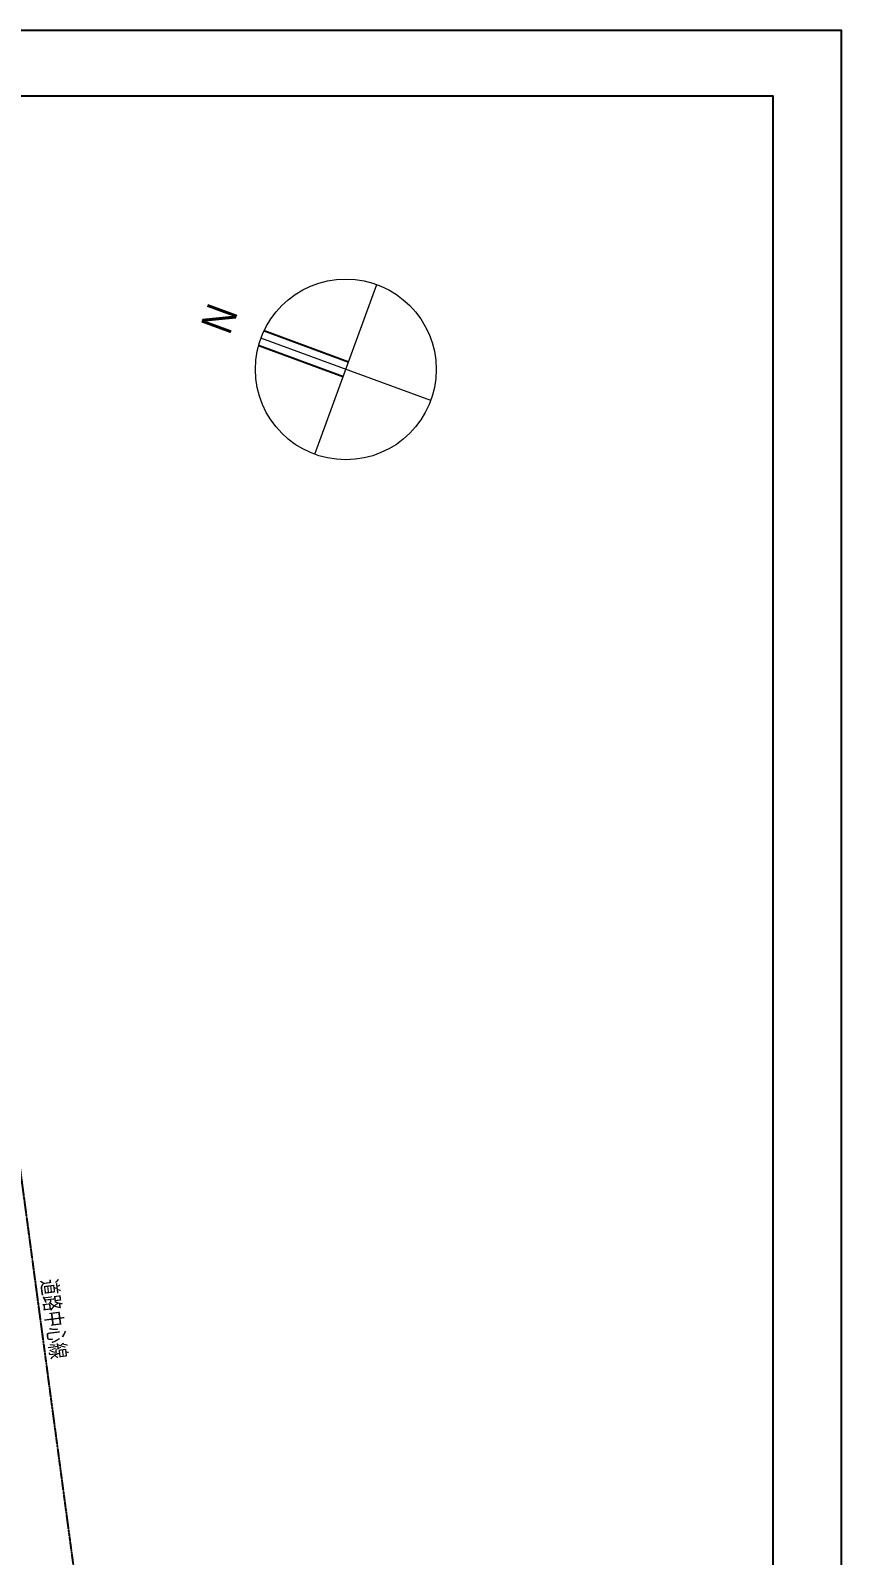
# Model space of a CAD drawing. Header units: millimetres. Extents: x 0 to 84100, y 0 to 59400.
# Drawn here: x 68557 to 84100, y 30149 to 59400 of the extents above; entities that cross this region are included whole.
import ezdxf
from ezdxf.enums import TextEntityAlignment as Align

# ---------------------------------------------------------------- set-up
doc = ezdxf.new("R2010")
doc.units = ezdxf.units.MM
doc.header["$LTSCALE"] = 0.2
doc.linetypes.add('PHANTOM', pattern=[63.5, 31.75, -6.35, 6.35, -6.35, 6.35, -6.35])
doc.layers.get('Defpoints').update_dxf_attribs({"color": 5})
doc.layers.add('A_境界線', color=9, linetype='PHANTOM')
doc.layers.add('A_方位', color=8, linetype='Continuous')
doc.styles.get("Standard").update_dxf_attribs({"font": 'simplex.shx', "width": 0.8, "bigfont": 'extfont2.shx'})
doc.styles.add('STYLE1', font='arial.ttf')

msp = doc.modelspace()

# ---------------------------------------------------------------- linework, layer by layer
at = {"layer": 'A_境界線'}
msp.add_lwpolyline([(66895.55, 48454.9), (71722.63, 12442.04), (30448.03, 11067.03), (20144.89, 11063.82), (10047.68, 12063.35)], dxfattribs=at)
at = {"layer": 'A_方位', "lineweight": 13}
for p, q in [((74002.92, 51273.72), (75197.04, 54526.24)), ((76226.27, 52302.95), (72973.75, 53497.07))]:
    msp.add_line(p, q, dxfattribs=at)
at = {"layer": 'A_方位', "lineweight": 25}
for p, q in [((74651.68, 53040.82), (73025.45, 53637.88)), ((74548.28, 52759.2), (72922.05, 53356.26))]:
    msp.add_line(p, q, dxfattribs=at)
at = {"layer": 'A_方位', "lineweight": 13}
msp.add_circle((74599.37, 52899.34), 1733.05, dxfattribs=at)
at = {"layer": 'Defpoints'}
for points in [[(0, 0), (84100, 0), (84100, 59400), (0, 59400)], [(1315, 58150), (82785, 58150), (82785, 3138.54), (1315, 3138.54)]]:
    msp.add_lwpolyline(points, close=True, dxfattribs=at)

# ---------------------------------------------------------------- texts
at = {"layer": 'A_境界線', "width": 0.8}
msp.add_text('道路中心線', height=350, rotation=277.338318, dxfattribs=at).set_placement((68898.42, 35449.14), align=Align.MIDDLE_LEFT)
at = {"layer": 'A_方位', "style": 'STYLE1', "width": 0.8}
msp.add_text('N', height=600, rotation=69.826055, dxfattribs=at).set_placement((71809.04, 53750.31), align=Align.TOP_LEFT)

doc.saveas('drawing.dxf')
